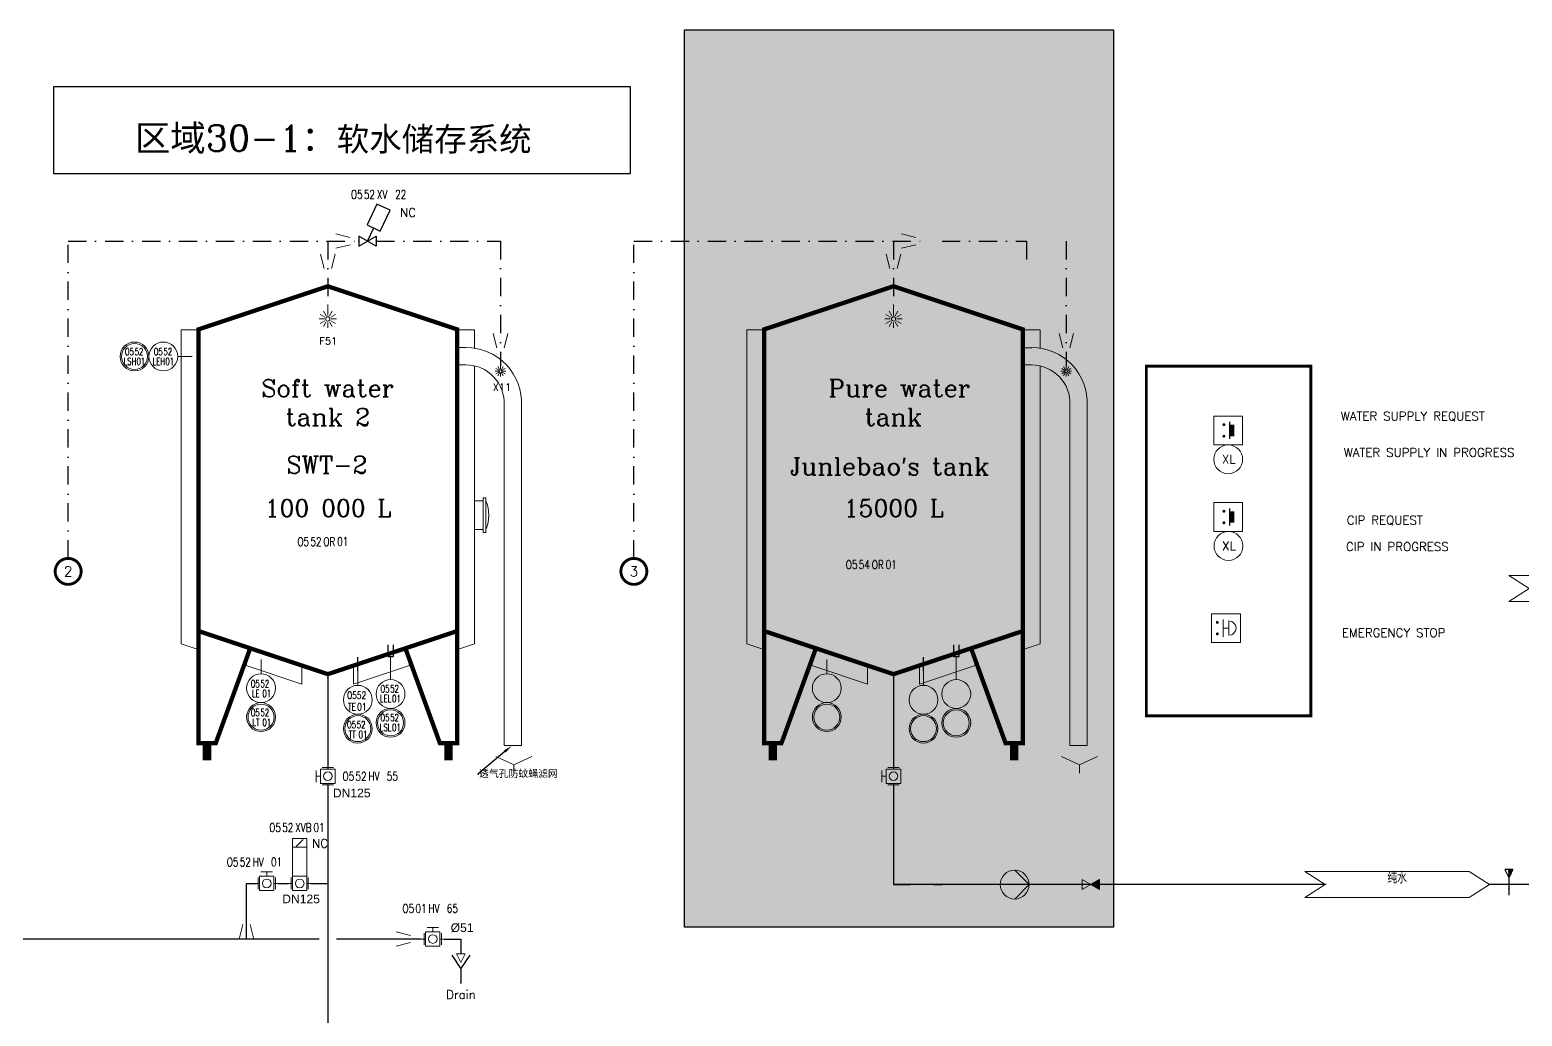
# Model space of a CAD drawing. Header units: inches. Extents: x 11759 to 13120, y 18809 to 19431.
# Drawn here: x 12066 to 12583, y 19089 to 19431 of the extents above; entities that cross this region are included whole.
import ezdxf
from ezdxf import colors
from ezdxf.entities.mleader import LeaderData, LeaderLine
from ezdxf.enums import TextEntityAlignment as Align
from ezdxf.math import Vec2, Vec3

# ---------------------------------------------------------------- set-up
doc = ezdxf.new("R2010")
doc.units = ezdxf.units.IN
doc.header["$MEASUREMENT"] = 0
doc.linetypes.add('ACAD_ISO02W100', pattern=[15, 12, -3])
doc.linetypes.add('DASHDOT2', pattern=[12.7, 6.35, -3.175, 0, -3.175])
for name, color, linetype, lineweight in [('31 Equipment', 7, 'Continuous', 9), ('33 Instruments Labels', 7, 'Continuous', 9), ('43 TXT English', 7, 'Continuous', 9), ('Text', 7, 'Continuous', 9)]:
    doc.layers.add(name, color=color, linetype=linetype, lineweight=lineweight)
for name, color, linetype in [('60 TXT International', 7, 'Continuous'), ('CUVERIE', 7, 'Continuous'), ('DIAMETRE', 7, 'Continuous'), ('MATERIEL-DIVERS', 7, 'Continuous'), ('POMPES', 7, 'Continuous'), ('POMPES-PROCESS', 7, 'Continuous'), ('REPERES', 7, 'Continuous'), ('techn-data', 7, 'Continuous'), ('TEXTES', 7, 'Continuous'), ('TUYAUTERIE-EAU', 5, 'Continuous'), ('TUYAUTERIE-EGOUT', 32, 'Continuous'), ('TUYAUTERIE-NEP', 4, 'DASHDOT2'), ('TXT_FR', 7, 'Continuous'), ('VANNES', 7, 'Continuous'), ('客户提供', 3, 'Continuous')]:
    doc.layers.add(name, color=color, linetype=linetype)
doc.layers.get('33 Instruments Labels').off()
doc.layers.get('REPERES').off()
doc.styles.add('ROMANC', font='romanc')
doc.styles.add('ROMANS', font='ROMANS.SHX')
doc.styles.add('ROMANT', font='romant')
doc.styles.get("Standard").update_dxf_attribs({"font": 'arial.ttf'})
doc.styles.add('USER1', font='TXT.SHX', dxfattribs={"bigfont": 'gbcbig.shx'})

# ---------------------------------------------------------------- blocks, each defined once
blk = doc.blocks.new('REPINS')
at = {"layer": 'TEXTES', "style": 'ROMANS', "width": 0.75}
for tag, p in [('ZONE', (-3.3, 1)), ('SOUSZONE', (0.1, 1)), ('NUM', (0.2, -3))]:
    blk.add_attdef(tag, p, '', height=2.5, dxfattribs=at)
blk.add_attdef('ELEMENT', text='', height=2.5, dxfattribs=at).set_placement((-0.2, -3), align=Align.RIGHT)
blk = doc.blocks.new('REPINS2')
at = {"layer": 'TEXTES', "style": 'ROMANS', "width": 0.7}
for tag, p in [('ZONE', (-3.35, 0.8)), ('SOUSZONE', (0.05, 0.8)), ('NUM', (0.7, -2.6))]:
    blk.add_attdef(tag, p, '', height=2.5, dxfattribs=at)
blk.add_attdef('ELEMENT', text='', height=2.5, dxfattribs=at).set_placement((-1.56, -2.59), align=Align.CENTER)
blk = doc.blocks.new('REPNORM1')
at = {"layer": 'TEXTES', "style": 'ROMANS', "width": 0.75}
for tag, p in [('ZONE', (-9.75, -1.25)), ('SOUSZONE', (-5.25, -1.25)), ('ELEMENT', (-0.75, -1.25)), ('NUM', (5.59, -1.22))]:
    blk.add_attdef(tag, p, '', height=3, dxfattribs=at)
blk = doc.blocks.new('APV-SIGN-ARW-DWG-1')
at = {"layer": '31 Equipment'}
for p, q in [((-32, 4.49), (25, 4.49)), ((-32, 4.49), (-25, 0)), ((-25, 0), (-32, -4.49)), ((25, 4.49), (32, 0)), ((32, 0), (25, -4.49)), ((-32, -4.49), (25, -4.49))]:
    blk.add_line(p, q, dxfattribs=at)
at = {"layer": '31 Equipment', "style": 'ROMANS', "width": 0.8}
for tag, p in [('TEXT1', (0, 0.37)), ('TEXT2', (0, -3.63))]:
    blk.add_attdef(tag, text='', height=3, dxfattribs=at).set_placement(p, align=Align.CENTER)
blk = doc.blocks.new('APV-TNK-GEN-11')
at = {"layer": '31 Equipment', "color": 7}
for points, const_width in [([(-14.94, 21.58), (-21.58, 3.32), (-24.9, 3.32), (-24.9, 83), (0, 91.3), (24.9, 83), (24.9, 3.32), (21.58, 3.32), (14.94, 21.58)], 0.83), ([(-24.9, 24.9), (0, 16.6)], 0.83), ([(24.9, 24.9), (0, 16.6)], 0.83), ([(-23.24, 3.32), (-23.24, 0)], 1.66), ([(23.24, 3.32), (23.24, 0)], 1.66)]:
    blk.add_lwpolyline(points, dxfattribs=dict(at, const_width=const_width))
at = {"layer": '31 Equipment', "ltscale": 38}
blk.add_point((0, 16), dxfattribs=at)
blk = doc.blocks.new('APV-TNK-ACC-MANHOLE-1')
at = {"layer": '31 Equipment'}
for p, q in [((-6, 3), (-6, 4)), ((-6, 4), (6, 4)), ((-6, 3), (6, 3)), ((-5, 0), (-5, 3)), ((5, 3), (5, 0)), ((6, 3), (6, 4))]:
    blk.add_line(p, q, dxfattribs=at)
blk.add_arc((0, -8), 13, 67.3801, 112.6199, dxfattribs=at)
blk = doc.blocks.new('APV-TNK-ACC-SPRAYBALL-1')
at = {"layer": '31 Equipment'}
for p, q in [((0, -3.81), (0, 0)), ((-1.19, -5), (-3.05, -5)), ((-1.03, -4.4), (-2.65, -3.47)), ((-0.6, -3.97), (-1.53, -2.35)), ((0.6, -3.97), (1.53, -2.35)), ((1.03, -4.4), (2.65, -3.47)), ((1.19, -5), (3.05, -5)), ((-1.03, -5.6), (-2.65, -6.53)), ((-0.6, -6.03), (-1.53, -7.65)), ((0, -6.19), (0, -8.05)), ((0.6, -6.03), (1.53, -7.65)), ((1.03, -5.6), (2.65, -6.53))]:
    blk.add_line(p, q, dxfattribs=at)
blk.add_circle((0, -5), 0.738, dxfattribs=at)
blk = doc.blocks.new('APV-FCE-GEN-REDCON-1')
at = {"layer": '31 Equipment', "color": 7}
for p, q in [((-2.5, 2.5), (2.5, 1.25)), ((2.5, 1.25), (2.5, 1.25)), ((2.5, -1.25), (-2.5, -2.5))]:
    blk.add_line(p, q, dxfattribs=at)
blk = doc.blocks.new('APV-SIGN-DWG-REP-1')
at = {"layer": '31 Equipment', "const_width": 1}
blk.add_lwpolyline([(-4.5, 0, 1), (4.5, 0, 1)], format="xyb", close=True, dxfattribs=at)
at = {"layer": '31 Equipment', "style": 'ROMANT'}
blk.add_attdef('?', text='', height=3.5, dxfattribs=at).set_placement((0, 0), align=Align.MIDDLE)
blk = doc.blocks.new('APV-INS-M-L-LE1')
at = {"layer": '31 Equipment', "color": 7}
blk.add_line((0, -5), (0, -10), dxfattribs=at)
blk.add_circle((0, 0), 5, dxfattribs=at)
blk = doc.blocks.new('APV-INS-F-L-LT')
at = {"layer": '31 Equipment'}
for radius in [5, 4.5]:
    blk.add_circle((0, 0), radius, dxfattribs=at)
blk = doc.blocks.new('APV-VLVM-BFLY-SVS-1')
at = {"layer": '31 Equipment', "ltscale": 38}
for p, q in [((-2.5, 0), (-4, 0)), ((2.5, 2.5), (-2.5, 2.5)), ((-2.5, 2.5), (-2.5, -2.5)), ((-2, 4), (2, 4)), ((0, 2.5), (0, 4)), ((2.5, -2.5), (2.5, 2.5)), ((2.5, 0), (4, 0)), ((-2.5, -2.5), (2.5, -2.5))]:
    blk.add_line(p, q, dxfattribs=at)
at = {"layer": '31 Equipment'}
for p, q in [((-3, 2), (-3, -2)), ((3, -2), (3, 2))]:
    blk.add_line(p, q, dxfattribs=at)
at = {"layer": '31 Equipment', "ltscale": 38}
blk.add_circle((0, 0), 1.5, dxfattribs=at)
blk = doc.blocks.new('EGOUT')
at = {"color": 7}
for p, q in [((-3.2, 9.61), (0, 4.81)), ((0, 4.81), (3.2, 9.61)), ((0, 4.81), (0, 0))]:
    blk.add_line(p, q, dxfattribs=at)
at = {"color": 7, "extrusion": (0, -1, 0)}
blk.add_point((0, 0), dxfattribs=at)
at = {"layer": 'POMPES-PROCESS', "style": 'ROMANS'}
blk.add_attdef('EGOUT', text='', height=3, dxfattribs=at).set_placement((0, -4), align=Align.MIDDLE)
blk = doc.blocks.new('APV-SIGN-ARW-FLOW-1')
at = {"layer": '31 Equipment'}
for p, q in [((-1.5, -1.5), (-1.5, 1.5)), ((-1.5, 1.5), (1.5, 0)), ((1.5, 0), (-1.5, -1.5))]:
    blk.add_line(p, q, dxfattribs=at)
blk = doc.blocks.new('APV-VLV-BFLY-SVS-3')
at = {"layer": '31 Equipment', "ltscale": 38}
for p, q in [((1.25, 15.25), (-1.25, 12.75)), ((-2.5, 0), (-4, 0)), ((2.5, 2.5), (-2.5, 2.5)), ((-2.5, 2.5), (-2.5, -2.5)), ((2.5, -2.5), (2.5, 2.5)), ((2.5, 0), (4, 0)), ((-2.5, -2.5), (2.5, -2.5))]:
    blk.add_line(p, q, dxfattribs=at)
at = {"layer": '31 Equipment'}
for p, q in [((-3, 2), (-3, -2)), ((3, -2), (3, 2))]:
    blk.add_line(p, q, dxfattribs=at)
at = {"layer": '31 Equipment', "ltscale": 38}
for points in [[(-2.5, 12.5), (2.5, 12.5), (2.5, 15.5), (-2.5, 15.5)], [(-2.5, 2.5), (2.5, 2.5), (2.5, 12.5), (-2.5, 12.5)]]:
    blk.add_lwpolyline(points, close=True, dxfattribs=at)
blk.add_circle((0, 0), 1.5, dxfattribs=at)
blk = doc.blocks.new('APV-INS-F-L-LS')
at = {"layer": '31 Equipment'}
for radius in [5, 4.5]:
    blk.add_circle((0, 0), radius, dxfattribs=at)
blk = doc.blocks.new('APV-INS-M-L-LE2')
at = {"layer": '31 Equipment', "color": 7}
blk.add_line((5, 0), (13, 0), dxfattribs=at)
at = {"layer": '31 Equipment', "lineweight": 25}
blk.add_lwpolyline([(17, 1), (13, 1), (13, 0), (13, -1), (17, -1)], dxfattribs=at)
at = {"layer": '31 Equipment', "color": 7}
blk.add_circle((0, 0), 5, dxfattribs=at)
blk = doc.blocks.new('APV-INS-M-L-TE')
at = {"layer": '31 Equipment', "color": 7}
blk.add_line((0, -5), (0, -10), dxfattribs=at)
blk.add_circle((0, 0), 5, dxfattribs=at)
blk = doc.blocks.new('APV-INS-F-L-TT')
at = {"layer": '31 Equipment'}
for radius in [5, 4.5]:
    blk.add_circle((0, 0), radius, dxfattribs=at)
blk = doc.blocks.new('*X45')
at = {"color": 0}
for p, q in [((-106.9, 13.3), (-106.7, 13.5)), ((-106.9, 13.4), (-106.8, 13.5)), ((-106.9, 13.4), (-106.9, 13.5)), ((-102, 8.5), (-106.9, 13.5)), ((-102, 8.4), (-106.9, 13.4)), ((-106.8, 13.1), (-106.4, 13.5)), ((-106.8, 13.2), (-106.5, 13.5)), ((-106.8, 13.2), (-106.5, 13.5)), ((-106.8, 13.3), (-106.6, 13.5)), ((-102, 8.6), (-106.8, 13.5)), ((-102, 8.4), (-106.8, 13.2)), ((-106.7, 12.9), (-106.1, 13.5)), ((-106.7, 13), (-106.2, 13.5)), ((-106.7, 13), (-106.3, 13.5)), ((-102, 8.7), (-106.7, 13.5)), ((-102, 8.8), (-106.7, 13.5)), ((-102, 8.3), (-106.7, 13)), ((-106.6, 12.7), (-105.7, 13.5)), ((-106.6, 12.7), (-105.8, 13.5)), ((-106.6, 12.8), (-105.9, 13.5)), ((-106.6, 12.9), (-106, 13.5)), ((-102, 8.9), (-106.6, 13.5)), ((-102, 8.2), (-106.6, 12.9)), ((-102, 8.1), (-106.6, 12.7)), ((-106.5, 12.5), (-105.5, 13.5)), ((-106.5, 12.6), (-105.6, 13.5)), ((-106.5, 12.6), (-105.7, 13.5)), ((-102, 9), (-106.5, 13.5)), ((-102, 8), (-106.5, 12.5)), ((-106.4, 12.3), (-105.2, 13.5)), ((-106.4, 12.4), (-105.3, 13.5)), ((-106.4, 12.4), (-105.4, 13.5)), ((-102, 9.1), (-106.4, 13.5)), ((-102, 7.9), (-106.4, 12.3)), ((-106.3, 12.1), (-104.9, 13.5)), ((-106.3, 12.2), (-104.9, 13.5)), ((-106.3, 12.2), (-105, 13.5)), ((-106.3, 12.3), (-105.1, 13.5)), ((-102, 9.2), (-106.3, 13.5)), ((-102, 7.8), (-106.3, 12.2)), ((-106.2, 11.9), (-104.6, 13.5)), ((-106.2, 12), (-104.7, 13.5)), ((-106.2, 12), (-104.8, 13.5)), ((-102, 9.2), (-106.2, 13.5)), ((-102, 7.7), (-106.2, 12)), ((-106.1, 11.7), (-104.2, 13.5)), ((-106.1, 11.7), (-104.3, 13.5)), ((-106.1, 11.8), (-104.4, 13.5)), ((-106.1, 11.9), (-104.5, 13.5)), ((-102, 9.3), (-106.1, 13.5)), ((-102, 7.6), (-106.1, 11.8)), ((-106, 11.5), (-104, 13.5)), ((-106, 11.6), (-104.1, 13.5)), ((-106, 11.6), (-104.2, 13.5)), ((-102, 9.4), (-106, 13.5)), ((-102, 7.6), (-106, 11.6)), ((-105.9, 11.3), (-103.7, 13.5)), ((-105.9, 11.4), (-103.8, 13.5)), ((-105.9, 11.4), (-103.9, 13.5)), ((-102, 9.5), (-105.9, 13.5)), ((-102, 9.6), (-105.9, 13.5)), ((-102, 7.5), (-105.9, 11.5)), ((-102, 7.4), (-105.9, 11.3)), ((-105.8, 11.1), (-103.4, 13.5)), ((-105.8, 11.1), (-103.4, 13.5)), ((-105.8, 11.2), (-103.5, 13.5)), ((-105.8, 11.3), (-103.6, 13.5)), ((-102, 9.7), (-105.8, 13.5)), ((-102, 7.3), (-105.8, 11.1)), ((-105.7, 10.9), (-103.1, 13.5)), ((-105.7, 11), (-103.2, 13.5)), ((-105.7, 11), (-103.3, 13.5)), ((-102, 9.8), (-105.7, 13.5)), ((-102, 7.2), (-105.7, 10.9)), ((-105.6, 10.7), (-102.7, 13.5)), ((-105.6, 10.7), (-102.8, 13.5)), ((-105.6, 10.8), (-102.9, 13.5)), ((-105.6, 10.9), (-103, 13.5)), ((-102, 9.9), (-105.6, 13.5)), ((-102, 7.1), (-105.6, 10.7)), ((-105.5, 10.5), (-102.5, 13.5)), ((-105.5, 10.6), (-102.6, 13.5)), ((-105.5, 10.6), (-102.7, 13.5)), ((-102, 9.9), (-105.5, 13.5)), ((-102, 7), (-105.5, 10.6)), ((-105.4, 10.3), (-102.2, 13.5)), ((-105.4, 10.4), (-102.3, 13.5)), ((-105.4, 10.4), (-102.4, 13.5)), ((-102, 10), (-105.4, 13.5)), ((-102, 6.9), (-105.4, 10.4)), ((-105.3, 10.1), (-102, 13.5)), ((-105.3, 10.2), (-102, 13.5)), ((-105.3, 10.3), (-102.1, 13.5)), ((-102, 10.1), (-105.3, 13.5)), ((-105.3, 10.1), (-102, 13.4)), ((-102, 6.9), (-105.3, 10.2)), ((-102, 10.2), (-105.2, 13.5)), ((-102, 10.3), (-105.2, 13.5)), ((-105.2, 10), (-102, 13.3)), ((-105.2, 10), (-102, 13.2)), ((-105.2, 9.9), (-102, 13.1)), ((-102, 6.8), (-105.2, 10)), ((-102, 10.4), (-105.1, 13.5)), ((-105.1, 9.9), (-102, 13)), ((-105.1, 9.7), (-102, 12.9)), ((-105.1, 9.8), (-102, 12.9)), ((-105.1, 9.7), (-102, 12.8)), ((-102, 6.7), (-105.1, 9.9)), ((-102, 6.6), (-105.1, 9.7)), ((-102, 10.5), (-105, 13.5)), ((-105, 9.6), (-102, 12.7)), ((-105, 9.6), (-102, 12.6)), ((-105, 9.5), (-102, 12.5)), ((-102, 6.5), (-105, 9.5)), ((-102, 10.6), (-104.9, 13.5)), ((-104.9, 9.4), (-102, 12.4)), ((-104.9, 9.4), (-102, 12.3)), ((-104.9, 9.3), (-102, 12.2)), ((-102, 6.4), (-104.9, 9.3)), ((-102, 10.7), (-104.8, 13.5)), ((-104.8, 9.2), (-102, 12.1)), ((-104.8, 9.3), (-102, 12.1)), ((-104.8, 9.1), (-102, 12)), ((-104.8, 9.1), (-102, 11.9)), ((-102, 6.3), (-104.8, 9.2)), ((-102, 10.7), (-104.7, 13.5)), ((-104.7, 9), (-102, 11.8)), ((-104.7, 9), (-102, 11.7)), ((-104.7, 8.9), (-102, 11.6)), ((-102, 6.2), (-104.7, 9)), ((-102, 10.8), (-104.6, 13.5)), ((-104.6, 8.9), (-102, 11.5)), ((-104.6, 8.7), (-102, 11.4)), ((-104.6, 8.8), (-102, 11.4)), ((-104.6, 8.7), (-102, 11.3)), ((-102, 6.1), (-104.6, 8.8)), ((-102, 10.9), (-104.5, 13.5)), ((-104.5, 8.6), (-102, 11.2)), ((-104.5, 8.6), (-102, 11.1)), ((-104.5, 8.5), (-102, 11)), ((-102, 6.1), (-104.5, 8.6)), ((-102, 11), (-104.4, 13.5)), ((-102, 11.1), (-104.4, 13.5)), ((-104.4, 8.4), (-102, 10.9)), ((-104.4, 8.4), (-102, 10.8)), ((-104.4, 8.3), (-102, 10.7)), ((-102, 6), (-104.4, 8.4)), ((-102, 11.2), (-104.3, 13.5)), ((-104.3, 8.3), (-102, 10.6)), ((-104.3, 8.2), (-102, 10.6)), ((-104.3, 8.1), (-102, 10.5)), ((-104.3, 8.1), (-102, 10.4)), ((-102, 5.9), (-104.3, 8.3)), ((-102, 5.8), (-104.3, 8.1)), ((-102, 11.3), (-104.2, 13.5)), ((-104.2, 8), (-102, 10.3)), ((-104.2, 8), (-102, 10.2)), ((-104.2, 7.9), (-102, 10.1)), ((-102, 5.7), (-104.2, 7.9)), ((-102, 11.4), (-104.1, 13.5)), ((-104.1, 7.8), (-102, 10)), ((-104.1, 7.8), (-102, 9.9)), ((-104.1, 7.7), (-102, 9.9)), ((-104.1, 7.7), (-102, 9.8)), ((-102, 5.6), (-104.1, 7.7)), ((-102, 11.5), (-104, 13.5)), ((-104, 7.6), (-102, 9.7)), ((-104, 7.6), (-102, 9.6)), ((-104, 7.5), (-102, 9.5)), ((-102, 5.5), (-104, 7.6)), ((-102, 11.5), (-103.9, 13.5)), ((-103.9, 7.4), (-102, 9.4)), ((-103.9, 7.4), (-102, 9.3)), ((-103.9, 7.3), (-102, 9.2)), ((-102, 5.4), (-103.9, 7.4)), ((-102, 11.6), (-103.8, 13.5)), ((-103.8, 7.3), (-102, 9.1)), ((-103.8, 7.2), (-102, 9.1)), ((-103.8, 7.1), (-102, 9)), ((-103.8, 7.1), (-102, 8.9)), ((-102, 5.4), (-103.8, 7.2)), ((-102, 11.7), (-103.7, 13.5)), ((-103.7, 7), (-102, 8.8)), ((-103.7, 7), (-102, 8.7)), ((-103.7, 6.9), (-102, 8.6)), ((-102, 5.3), (-103.7, 7)), ((-102, 11.8), (-103.6, 13.5)), ((-102, 11.9), (-103.6, 13.5)), ((-103.6, 6.8), (-102, 8.5)), ((-103.6, 6.8), (-102, 8.4)), ((-103.6, 6.7), (-102, 8.3)), ((-102, 5.2), (-103.6, 6.9)), ((-102, 5.1), (-103.6, 6.7)), ((-102, 12), (-103.5, 13.5)), ((-103.5, 6.7), (-102, 8.3)), ((-103.5, 6.6), (-102, 8.2)), ((-103.5, 6.6), (-102, 8.1)), ((-103.5, 6.5), (-102, 8)), ((-102, 5), (-103.5, 6.5)), ((-102, 12.1), (-103.4, 13.5)), ((-103.4, 6.4), (-102, 7.9)), ((-103.4, 6.4), (-102, 7.8)), ((-103.4, 6.3), (-102, 7.7)), ((-102, 4.9), (-103.4, 6.3)), ((-102, 12.2), (-103.3, 13.5)), ((-103.3, 6.3), (-102, 7.6)), ((-103.3, 6.2), (-102, 7.6)), ((-103.3, 6.1), (-102, 7.5)), ((-103.3, 6.1), (-102, 7.4)), ((-102, 4.8), (-103.3, 6.1)), ((-102, 12.2), (-103.2, 13.5)), ((-103.2, 6), (-102, 7.3)), ((-103.2, 6), (-102, 7.2)), ((-103.2, 5.9), (-102, 7.1)), ((-102, 4.7), (-103.2, 6)), ((-102, 12.3), (-103.1, 13.5)), ((-103.1, 5.8), (-102, 7)), ((-103.1, 5.8), (-102, 6.9)), ((-103.1, 5.7), (-102, 6.8)), ((-102, 4.6), (-103.1, 5.8)), ((-102, 12.4), (-103, 13.5)), ((-103, 5.7), (-102, 6.8)), ((-103, 5.6), (-102, 6.7)), ((-103, 5.6), (-102, 6.6)), ((-103, 5.5), (-102, 6.5)), ((-102, 4.6), (-103, 5.6)), ((-102, 12.5), (-102.9, 13.5)), ((-102, 12.6), (-102.9, 13.5)), ((-102.9, 5.4), (-102, 6.4)), ((-102.9, 5.4), (-102, 6.3)), ((-102.9, 5.3), (-102, 6.2)), ((-102, 4.5), (-102.9, 5.4)), ((-102, 12.7), (-102.8, 13.5)), ((-102.8, 5.3), (-102, 6.1)), ((-102.8, 5.2), (-102, 6.1)), ((-102.8, 5.1), (-102, 6)), ((-102.8, 5.1), (-102, 5.9)), ((-102, 4.4), (-102.8, 5.3)), ((-102, 4.3), (-102.8, 5.1)), ((-102, 12.8), (-102.7, 13.5)), ((-102.7, 5), (-102, 5.8)), ((-102.7, 5), (-102, 5.7)), ((-102.7, 4.9), (-102, 5.6)), ((-102, 4.2), (-102.7, 4.9)), ((-102, 12.9), (-102.6, 13.5)), ((-102.6, 4.8), (-102, 5.5)), ((-102.6, 4.8), (-102, 5.4)), ((-102.6, 4.7), (-102, 5.3)), ((-102, 4.1), (-102.6, 4.7)), ((-102, 13), (-102.5, 13.5)), ((-102.5, 4.7), (-102, 5.3)), ((-102.5, 4.6), (-102, 5.2)), ((-102.5, 4.5), (-102, 5.1)), ((-102.5, 4.5), (-102, 5)), ((-102, 4), (-102.5, 4.6)), ((-102, 13), (-102.4, 13.5)), ((-102.4, 4.4), (-102, 4.9)), ((-102.4, 4.4), (-102, 4.8)), ((-102.4, 4.3), (-102, 4.7)), ((-102, 3.9), (-102.4, 4.4)), ((-102, 13.1), (-102.3, 13.5)), ((-102.3, 4.3), (-102, 4.6)), ((-102.3, 4.2), (-102, 4.5)), ((-102.3, 4.1), (-102, 4.5)), ((-102.3, 4.1), (-102, 4.4)), ((-102, 3.8), (-102.3, 4.2)), ((-102, 13.2), (-102.2, 13.5)), ((-102.2, 4), (-102, 4.3)), ((-102.2, 4), (-102, 4.2)), ((-102.2, 3.9), (-102, 4.1)), ((-102, 3.8), (-102.2, 4)), ((-102, 13.3), (-102.1, 13.5)), ((-102, 13.4), (-102.1, 13.5)), ((-102.1, 3.8), (-102, 4)), ((-102.1, 3.8), (-102, 3.9)), ((-102, 3.7), (-102.1, 3.9)), ((-102.1, 3.7), (-102, 3.8)), ((-102, 3.6), (-102.1, 3.7)), ((-102, 13.5), (-102, 13.5)), ((-102, 3.7), (-102, 3.8)), ((-102, 3.6), (-102, 3.7)), ((-102, 3.5), (-102, 3.6)), ((-102, 3.5), (-102, 3.5))]:
    blk.add_line(p, q, dxfattribs=at)
blk = doc.blocks.new('LIMFOUR')
at = {"color": 7}
for p, q in [((-1.41, 6.67), (1.41, 6.67)), ((-1.41, 6.67), (0, 3.86)), ((1.41, 6.67), (0, 3.86)), ((0, 6.67), (0, -2.32))]:
    blk.add_line(p, q, dxfattribs=at)
blk.add_point((0, 0), dxfattribs=at)
at = {"color": 7, "xscale": 0.28125, "yscale": 0.28125, "zscale": 0.28125}
blk.add_blockref('*X45', (28.68, 2.88), dxfattribs=at)
blk = doc.blocks.new('VANNE SIEGE INCLINE')
at = {"color": 7}
for p, q in [((-3, 1.73), (-3, -1.73)), ((-3, -1.73), (3, 1.73)), ((3, -1.73), (-3, 1.73)), ((3, 1.73), (3, -1.73))]:
    blk.add_line(p, q, dxfattribs=at)
at = {"color": 7, "extrusion": (-1, 0, 0)}
blk.add_point((-3, 0), dxfattribs=at)
at = {"color": 7, "extrusion": (1, 0, 0)}
blk.add_point((3, 0), dxfattribs=at)
at = {"layer": 'VANNES'}
for p, q in [((3.23, 12.84), (-0.15, 5.59)), ((7.76, 10.73), (3.23, 12.84)), ((4.38, 3.47), (7.76, 10.73)), ((-0.15, 5.59), (4.38, 3.47)), ((0, 0), (2.11, 4.53))]:
    blk.add_line(p, q, dxfattribs=at)
blk = doc.blocks.new('APV-PMP-GEN-CENTR-1')
at = {"layer": '31 Equipment', "ltscale": 38}
for p, q in [((-5, 0), (-7, 0)), ((5, 0), (0, 5)), ((5, 0), (0, -5)), ((5, 0), (7, 0))]:
    blk.add_line(p, q, dxfattribs=at)
blk.add_circle((0, 0), 5, dxfattribs=at)
blk = doc.blocks.new('APV-FCE-NRV-GEN-1')
at = {"layer": '31 Equipment'}
h = blk.add_hatch(dxfattribs=at)
h.set_pattern_fill('ANSI31', color=256, scale=0.01, style=0)
h.set_pattern_definition([(45, (0, 0), (-0.02245064, 0.02245064), [])])
h.paths.add_polyline_path([(3, 1.75), (3, -1.75), (0, 0)])
at = {"layer": '31 Equipment', "linetype": 'ACAD_ISO02W100', "ltscale": 38}
for p, q in [((-3, 0), (-5, 0)), ((0, 0), (-3, 1.75)), ((-3, 1.75), (-3, -1.75)), ((0, 0), (-3, -1.75)), ((0, 0), (3, 1.75)), ((0, 0), (3, -1.75)), ((3, 1.75), (3, -1.75)), ((3, 0), (5, 0))]:
    blk.add_line(p, q, dxfattribs=at)
blk = doc.blocks.new('APV-ELEC-MISC-LAMP-1')
at = {"layer": '31 Equipment', "color": 7}
blk.add_circle((0, 0), 5, dxfattribs=at)
at = {"layer": '31 Equipment', "style": 'ROMANS', "flags": 8}
blk.add_attdef('XL', text='', height=3, dxfattribs=at).set_placement((0.19, 0), align=Align.MIDDLE)
blk = doc.blocks.new('APV-ELEC-BUTN-PUSHB-1')
at = {"layer": '31 Equipment'}
for p, q in [((-5, 5), (5, 5)), ((-5, -5), (-5, 5)), ((5, -5), (5, 5)), ((-5, -5), (5, -5))]:
    blk.add_line(p, q, dxfattribs=at)
at = {"layer": '31 Equipment', "const_width": 0.5}
for points in [[(-1.75, 2, 1), (-1.25, 2, 1)], [(-1.75, -2, 1), (-1.25, -2, 1)]]:
    blk.add_lwpolyline(points, format="xyb", close=True, dxfattribs=at)
at = {"layer": '31 Equipment'}
for points, const_width in [([(0.5, 3), (0.5, -3)], 0.5), ([(1.32, 2), (1.32, -2)], 1.5)]:
    blk.add_lwpolyline(points, dxfattribs=dict(at, const_width=const_width))
blk = doc.blocks.new('NBF-NOTE-2TEXT')
at = {"layer": '43 TXT English', "style": 'ROMANS'}
blk.add_attdef('NOTE-ENG', text='', height=3, dxfattribs=at).set_placement((5, -1), align=Align.BOTTOM_LEFT)
at = {"layer": '60 TXT International', "style": 'ROMANS'}
blk.add_attdef('NOTE-RUS', text='', height=3, dxfattribs=at).set_placement((5, -5), align=Align.BOTTOM_LEFT)
blk = doc.blocks.new('APV-ELEC-BUTN-EMGCYSTOP-1')
at = {"layer": '31 Equipment'}
for p, q in [((-5, 5), (5, 5)), ((-5, -5), (-5, 5)), ((-1, 3), (-1, -3)), ((-1, 0), (1, 0)), ((5, 5), (5, -5)), ((5, -5), (-5, -5))]:
    blk.add_line(p, q, dxfattribs=at)
at = {"layer": '31 Equipment', "color": 1}
blk.add_line((1, 2.5), (1, -2.5), dxfattribs=at)
at = {"layer": '31 Equipment', "const_width": 0.5}
for points in [[(-3.25, 2, 1), (-2.75, 2, 1)], [(-3.25, -2, 1), (-2.75, -2, 1)]]:
    blk.add_lwpolyline(points, format="xyb", close=True, dxfattribs=at)
at = {"layer": '31 Equipment', "color": 1}
blk.add_arc((1, 0), 2.5, 270, 90, dxfattribs=at)

msp = doc.modelspace()

# ---------------------------------------------------------------- hatches: boundary and pattern name
at = {"layer": '客户提供'}
h = msp.add_hatch(color=256, dxfattribs=at)
h.dxf.hatch_style = 1
h.paths.add_polyline_path([(12292.89, 19430.66), (12441.51, 19430.66), (12441.51, 19119.69), (12292.89, 19119.69)])

# ---------------------------------------------------------------- linework, layer by layer
at = {"layer": '31 Equipment', "color": 7}
for p, q in [((12124.28, 19326.69), (12118.4, 19326.69)), ((12118.4, 19326.69), (12118.4, 19217.8)), ((12214.12, 19326.69), (12220, 19326.69)), ((12220, 19326.69), (12220, 19320.29)), ((12320.39, 19326.69), (12314.51, 19326.69)), ((12314.51, 19326.69), (12314.51, 19217.8)), ((12410.22, 19326.69), (12416.1, 19326.69)), ((12416.1, 19326.69), (12416.1, 19320.29)), ((12220, 19314.2), (12220, 19217.8)), ((12416.1, 19314.2), (12416.1, 19217.8)), ((12118.4, 19217.8), (12124.28, 19215.84)), ((12220, 19217.8), (12214.12, 19215.84)), ((12314.51, 19217.8), (12320.39, 19215.84)), ((12416.1, 19217.8), (12410.22, 19215.84)), ((12140.87, 19210.32), (12160.24, 19203.86)), ((12160.24, 19203.86), (12160.24, 19210.16)), ((12197.53, 19210.32), (12178.16, 19203.86)), ((12178.16, 19203.86), (12178.16, 19210.16)), ((12336.97, 19210.32), (12356.34, 19203.86)), ((12356.34, 19203.86), (12356.34, 19210.16)), ((12393.64, 19210.32), (12374.27, 19203.86)), ((12374.27, 19203.86), (12374.27, 19210.16))]:
    msp.add_line(p, q, dxfattribs=at)
at = {"layer": '31 Equipment'}
for p, q in [((12124.28, 19215.84), (12124.28, 19326.69)), ((12214.12, 19215.84), (12214.12, 19326.69)), ((12320.39, 19215.84), (12320.39, 19326.69)), ((12410.22, 19215.84), (12410.22, 19326.69)), ((12217.2, 19320.5), (12214.02, 19320.5)), ((12413.3, 19320.49), (12410.12, 19320.49)), ((12217.07, 19314.52), (12214.12, 19314.52)), ((12413.18, 19314.52), (12410.22, 19314.52)), ((12230.36, 19300.63), (12230.36, 19182.58)), ((12426.46, 19300.63), (12426.46, 19182.58)), ((12432.48, 19301.31), (12432.46, 19182.58)), ((12236.35, 19300.37), (12236.36, 19182.58)), ((12140.87, 19210.32), (12142.31, 19216.13)), ((12142.31, 19216.13), (12160.24, 19210.16)), ((12196.09, 19216.13), (12178.16, 19210.16)), ((12197.53, 19210.32), (12196.09, 19216.13)), ((12336.97, 19210.32), (12338.41, 19216.13)), ((12338.41, 19216.13), (12356.34, 19210.16)), ((12392.2, 19216.13), (12374.27, 19210.16)), ((12393.64, 19210.32), (12392.2, 19216.13)), ((12227.39, 19178.76), (12233.64, 19175.88)), ((12239.89, 19178.76), (12233.64, 19175.88)), ((12423.49, 19178.76), (12429.74, 19175.88)), ((12435.99, 19178.76), (12429.74, 19175.88)), ((12233.64, 19173), (12233.64, 19175.88)), ((12429.74, 19173), (12429.74, 19175.88))]:
    msp.add_line(p, q, dxfattribs=at)
at = {"layer": '31 Equipment', "const_width": 1}
msp.add_lwpolyline([(12452.94, 19314.07), (12509.95, 19314.07), (12509.95, 19192.91), (12452.94, 19192.91)], close=True, dxfattribs=at)
at = {"layer": '31 Equipment'}
for centre, radius, start in [((12217.2, 19301.32), 19.18, 357.1497), ((12413.3, 19301.32), 19.18, 357.1497), ((12217.07, 19301.23), 13.3, 357.4458), ((12413.18, 19301.22), 13.3, 357.4458)]:
    msp.add_arc(centre, radius, start, 90, dxfattribs=at)
at = {"layer": '31 Equipment', "ltscale": 38}
for p in [(12169.2, 19206.09), (12365.3, 19206.09)]:
    msp.add_point(p, dxfattribs=at)
at = {"layer": 'CUVERIE'}
for p, q in [((12179.6, 19208.45), (12179.6, 19213.23)), ((12375.7, 19208.45), (12375.7, 19213.23))]:
    msp.add_line(p, q, dxfattribs=at)
at = {"layer": 'MATERIEL-DIVERS'}
msp.add_lwpolyline([(12074.16, 19410.91), (12074.16, 19380.91), (12274.16, 19380.91), (12274.16, 19410.91)], close=True, dxfattribs=at)
at = {"layer": 'Text', "color": 1}
for p, q in [((12230.36, 19182.58), (12236.36, 19182.58)), ((12426.46, 19182.58), (12432.46, 19182.58))]:
    msp.add_line(p, q, dxfattribs=at)
at = {"layer": 'TUYAUTERIE-EAU'}
for p, q in [((12169.2, 19207.33), (12169.2, 19174.45)), ((12169.2, 19205.43), (12169.2, 19175.95)), ((12365.3, 19207.33), (12365.3, 19174.45)), ((12365.3, 19205.43), (12365.3, 19175.95)), ((12169.2, 19168.7), (12169.2, 18990.15)), ((12365.3, 19168.7), (12365.3, 19134.39)), ((12169.2, 19140.87), (12169.2, 18890.97)), ((12141.02, 19134.82), (12144.52, 19134.82)), ((12141.02, 19115.53), (12141.02, 19134.82)), ((12152.02, 19134.82), (12155.52, 19134.82)), ((12163.45, 19134.82), (12169.2, 19134.82)), ((12427.37, 19134.39), (12365.3, 19134.39)), ((12365.3, 19134.39), (12371.17, 19134.39)), ((12379.17, 19134.39), (12382.26, 19134.39)), ((12515.24, 19134.39), (12427.37, 19134.39)), ((12635.3, 19134.39), (12571.88, 19134.39)), ((12166.2, 19115.53), (11962.2, 19115.53)), ((12201.59, 19115.53), (12172.2, 19115.53))]:
    msp.add_line(p, q, dxfattribs=at)
at = {"layer": 'TUYAUTERIE-EGOUT'}
for p, q in [((12209.59, 19115.53), (12215.35, 19115.53)), ((12215.35, 19115.53), (12215.35, 19110.34))]:
    msp.add_line(p, q, dxfattribs=at)
at = {"layer": 'TUYAUTERIE-NEP'}
for p, q in [((12079.2, 19357.45), (12180.01, 19357.45)), ((12079.2, 19247.45), (12079.2, 19357.45)), ((12169.2, 19357.45), (12169.2, 19335.45)), ((12186.01, 19357.45), (12229.08, 19357.45)), ((12229.08, 19357.45), (12229.08, 19314.18)), ((12275.3, 19357.45), (12376.11, 19357.45)), ((12275.3, 19247.45), (12275.3, 19357.45)), ((12365.3, 19357.45), (12365.3, 19335.45)), ((12382.11, 19357.45), (12411.4, 19357.45)), ((12411.4, 19357.45), (12411.4, 19349.03)), ((12425.19, 19357.45), (12425.19, 19314.18))]:
    msp.add_line(p, q, dxfattribs=at)
at = {"layer": '客户提供'}
msp.add_lwpolyline([(12292.89, 19430.66), (12441.51, 19430.66), (12441.51, 19119.69), (12292.89, 19119.69)], close=True, dxfattribs=at)

# ---------------------------------------------------------------- block references
at = {"layer": '31 Equipment'}
for name, p in [('APV-ELEC-BUTN-PUSHB-1', (12481.33, 19291.8)), ('APV-ELEC-BUTN-PUSHB-1', (12481.33, 19261.8)), ('APV-ELEC-BUTN-EMGCYSTOP-1', (12480.55, 19223.29))]:
    msp.add_blockref(name, p, dxfattribs=at)
for p, values in [((12513.32, 19299.36), {'NOTE-RUS': ' WATER SUPPLY REQUEST'}), ((12516.41, 19286.76), {'NOTE-RUS': 'WATER SUPPLY IN PROGRESS'}), ((12517.43, 19263.31), {'NOTE-RUS': 'CIP REQUEST'}), ((12517.14, 19254.14), {'NOTE-RUS': 'CIP IN PROGRESS'}), ((12515.72, 19224.29), {'NOTE-RUS': 'EMERGENCY STOP'})]:
    msp.add_blockref('NBF-NOTE-2TEXT', p, dxfattribs=at).add_auto_attribs(values)
ref = msp.add_blockref('APV-ELEC-MISC-LAMP-1', (12481.33, 19281.8), dxfattribs=at)
ref.add_attrib('XL', 'XL', dxfattribs={"height": 3, "style": 'ROMANS'}).set_placement((12481.52, 19281.8), align=Align.MIDDLE)
ref = msp.add_blockref('APV-ELEC-MISC-LAMP-1', (12481.41, 19251.77), dxfattribs=at)
ref.add_attrib('XL', 'XL', dxfattribs={"height": 3, "style": 'ROMANS'}).set_placement((12481.59, 19251.77), align=Align.MIDDLE)
ref = msp.add_blockref('APV-SIGN-DWG-REP-1', (12079.2, 19242.95), dxfattribs=dict(at, rotation=90))
ref.add_attrib('?', '2', dxfattribs={"height": 3.5, "style": 'ROMANT'}).set_placement((12079.2, 19242.95), align=Align.MIDDLE)
ref = msp.add_blockref('APV-SIGN-DWG-REP-1', (12275.3, 19242.95), dxfattribs=dict(at, rotation=90))
ref.add_attrib('?', '3', dxfattribs={"height": 3.5, "style": 'ROMANT'}).set_placement((12275.3, 19242.95), align=Align.MIDDLE)
at = {"layer": '33 Instruments Labels'}
for name, p in [('APV-TNK-ACC-SPRAYBALL-1', (12169.2, 19335.45)), ('APV-TNK-ACC-SPRAYBALL-1', (12365.3, 19335.45)), ('APV-INS-F-L-LS', (12102.2, 19317.45)), ('APV-INS-F-L-LT', (12146.06, 19192.45)), ('APV-INS-F-L-LT', (12342.17, 19192.45)), ('APV-INS-F-L-TT', (12179.6, 19188.45)), ('APV-INS-F-L-TT', (12375.7, 19188.45))]:
    msp.add_blockref(name, p, dxfattribs=at)
for name, p, rotation in [('APV-INS-M-L-LE1', (12112.2, 19317.45), 90), ('APV-INS-M-L-LE2', (12190.96, 19200.45), 90), ('APV-INS-M-L-LE2', (12387.06, 19200.45), 90), ('APV-INS-M-L-LE1', (12146.06, 19202.45), 180), ('APV-INS-M-L-TE', (12179.6, 19198.45), 180), ('APV-INS-M-L-LE1', (12342.17, 19202.45), 180), ('APV-INS-M-L-TE', (12375.7, 19198.45), 180), ('APV-INS-F-L-LS', (12190.96, 19190.45), 270), ('APV-INS-F-L-LS', (12387.06, 19190.45), 270)]:
    msp.add_blockref(name, p, dxfattribs=dict(at, rotation=rotation))
at = {"layer": '33 Instruments Labels', "xscale": 0.6000000000000228, "yscale": 0.6000000000000228, "zscale": 0.6000000000000228}
for p in [(12229.08, 19315.34), (12425.19, 19315.34)]:
    msp.add_blockref('APV-TNK-ACC-SPRAYBALL-1', p, dxfattribs=at)
at = {"layer": 'CUVERIE', "xscale": 1.8, "yscale": 1.8, "zscale": 1.8}
for p in [(12169.2, 19177.45), (12365.3, 19177.45)]:
    msp.add_blockref('APV-TNK-GEN-11', p, dxfattribs=at)
at = {"layer": 'CUVERIE', "xscale": -1, "rotation": 270}
msp.add_blockref('APV-TNK-ACC-MANHOLE-1', (12220, 19262.45), dxfattribs=at)
at = {"layer": 'MATERIEL-DIVERS'}
for name, p in [('APV-FCE-GEN-REDCON-1', (12174.43, 19357.44)), ('APV-FCE-GEN-REDCON-1', (12370.54, 19357.44)), ('APV-FCE-NRV-GEN-1', (12433.68, 19134.39)), ('APV-FCE-GEN-REDCON-1', (12195.4, 19115.53))]:
    msp.add_blockref(name, p, dxfattribs=at)
at = {"layer": 'MATERIEL-DIVERS', "xscale": -1, "rotation": 90}
for p in [(12169.2, 19350.45), (12365.3, 19350.45)]:
    msp.add_blockref('APV-FCE-GEN-REDCON-1', p, dxfattribs=at)
at = {"layer": 'MATERIEL-DIVERS'}
for name, p, rotation in [('APV-FCE-GEN-REDCON-1', (12229.08, 19322.93), 270), ('APV-FCE-GEN-REDCON-1', (12425.19, 19322.93), 270), ('APV-FCE-GEN-REDCON-1', (12141.02, 19118.03), 90), ('APV-SIGN-ARW-FLOW-1', (12215.35, 19108.84), 270)]:
    msp.add_blockref(name, p, dxfattribs=dict(at, rotation=rotation))
ref = msp.add_blockref('APV-SIGN-ARW-DWG-1', (12610.64, 19237.05), dxfattribs=at)
ref.add_attrib('TEXT1', 'CIP N1L3+(1303)', dxfattribs={"layer": '31 Equipment', "height": 4, "style": 'USER1'}).set_placement((12610.64, 19237.42), align=Align.CENTER)
ref = msp.add_blockref('APV-SIGN-ARW-DWG-1', (12539.88, 19134.39), dxfattribs=at)
ref.add_attrib('TEXT1', '纯水', dxfattribs={"layer": '31 Equipment', "height": 4, "style": 'USER1'}).set_placement((12539.88, 19134.76), align=Align.CENTER)
at = {"layer": 'MATERIEL-DIVERS', "xscale": -0.9917622057400874, "yscale": 0.9917622057400874, "zscale": 0.9917622057386578}
msp.add_blockref('LIMFOUR', (12578.62, 19132.97), dxfattribs=at)
at = {"layer": 'MATERIEL-DIVERS'}
msp.add_blockref('EGOUT', (12215.35, 19100.34), dxfattribs=at).add_auto_attribs({'EGOUT': 'Drain'})
at = {"layer": 'POMPES', "rotation": 0.0001520394957113}
msp.add_blockref('APV-PMP-GEN-CENTR-1', (12407.3, 19134.39), dxfattribs=at)
at = {"layer": 'REPERES'}
for name, p, values in [('REPNORM1', (12186.97, 19373.36), {'ZONE': 'O5', 'SOUSZONE': '52', 'ELEMENT': 'XV', 'NUM': '22'}), ('REPINS2', (12102.2, 19317.08), {'ZONE': 'O5', 'SOUSZONE': '52', 'NUM': '01', 'ELEMENT': 'LSH'}), ('REPINS2', (12112.2, 19317.08), {'ZONE': 'O5', 'SOUSZONE': '52', 'NUM': '01', 'ELEMENT': 'LEH'}), ('REPINS2', (12145.82, 19201.96), {'ZONE': 'O5', 'SOUSZONE': '52', 'NUM': '01', 'ELEMENT': 'LE'}), ('REPINS2', (12190.79, 19200.21), {'ZONE': 'O5', 'SOUSZONE': '52', 'NUM': '01', 'ELEMENT': 'LEL'}), ('REPINS', (12179.19, 19197.77), {'ZONE': 'O5', 'SOUSZONE': '52', 'ELEMENT': 'TE', 'NUM': '01'}), ('REPINS2', (12145.82, 19191.96), {'ZONE': 'O5', 'SOUSZONE': '52', 'NUM': '01', 'ELEMENT': 'LT'}), ('REPINS2', (12190.79, 19190.21), {'ZONE': 'O5', 'SOUSZONE': '52', 'NUM': '01', 'ELEMENT': 'LSL'}), ('REPINS2', (12179.19, 19187.77), {'ZONE': 'O5', 'SOUSZONE': '52', 'NUM': '01', 'ELEMENT': 'TT'}), ('REPNORM1', (12184.05, 19171.68), {'ZONE': 'O5', 'SOUSZONE': '52', 'ELEMENT': 'HV', 'NUM': '55'}), ('REPNORM1', (12158.65, 19153.9), {'ZONE': 'O5', 'SOUSZONE': '52', 'ELEMENT': 'XVB', 'NUM': '01'}), ('REPNORM1', (12143.91, 19141.95), {'ZONE': 'O5', 'SOUSZONE': '52', 'ELEMENT': 'HV', 'NUM': '01'}), ('REPNORM1', (12204.84, 19125.86), {'ZONE': 'O5', 'SOUSZONE': '01', 'ELEMENT': 'HV', 'NUM': '65'})]:
    msp.add_blockref(name, p, dxfattribs=at).add_auto_attribs(values)
ref = msp.add_blockref('REPNORM1', (12168.41, 19253), dxfattribs=at)
ref.add_attrib('ZONE', 'O5', (12158.66, 19251.75), dxfattribs={"layer": 'TEXTES', "height": 3, "style": 'ROMANS', "width": 0.75})
ref.add_attrib('SOUSZONE', '52', (12163.16, 19251.75), dxfattribs={"layer": 'TEXTES', "height": 3, "style": 'ROMANS', "width": 0.75})
ref.add_attrib('ELEMENT', 'OR', (12167.66, 19251.75), dxfattribs={"layer": 'TEXTES', "height": 3, "style": 'ROMANS', "width": 0.75})
ref.add_attrib('NUM', '01', (12172.46, 19251.78), dxfattribs={"layer": 'TEXTES', "height": 3, "style": 'ROMANS', "width": 0.75})
ref = msp.add_blockref('REPNORM1', (12358.52, 19245.04), dxfattribs=at)
ref.add_attrib('ZONE', 'O5', (12348.77, 19243.79), dxfattribs={"layer": 'TEXTES', "height": 3, "style": 'ROMANS', "width": 0.75})
ref.add_attrib('SOUSZONE', '54', (12353.27, 19243.79), dxfattribs={"layer": 'TEXTES', "height": 3, "style": 'ROMANS', "width": 0.75})
ref.add_attrib('ELEMENT', 'OR', (12357.78, 19243.79), dxfattribs={"layer": 'TEXTES', "height": 3, "style": 'ROMANS', "width": 0.75})
ref.add_attrib('NUM', '01', (12362.58, 19243.82), dxfattribs={"layer": 'TEXTES', "height": 3, "style": 'ROMANS', "width": 0.75})
at = {"layer": 'VANNES'}
for name, p in [('VANNE SIEGE INCLINE', (12183.01, 19357.45)), ('APV-VLV-BFLY-SVS-3', (12159.45, 19134.82))]:
    msp.add_blockref(name, p, dxfattribs=at)
for p, rotation in [((12169.2, 19171.95), 90.0001520394956), ((12365.3, 19171.95), 90.0001520394956), ((12148.02, 19134.82), 0.0001520394955827), ((12205.59, 19115.53), 0.0001520394955827)]:
    msp.add_blockref('APV-VLVM-BFLY-SVS-1', p, dxfattribs=dict(at, rotation=rotation))

# ---------------------------------------------------------------- texts
at = {"layer": 'DIAMETRE'}
for s, p in [('DN125', (12170.97, 19164.65)), ('DN125', (12153.43, 19127.93)), ('%%C51', (12211.8, 19117.96))]:
    msp.add_text(s, height=3, dxfattribs=at).set_placement(p)
at = {"layer": 'techn-data', "style": 'ROMANS'}
for s, p in [('F51', (12169.37, 19322.82)), ('X11', (12229.59, 19306.83))]:
    msp.add_text(s, height=2.5, dxfattribs=at).set_placement(p, align=Align.MIDDLE_CENTER)
at = {"layer": 'TEXTES', "style": 'ROMANS'}
for p in [(12194.27, 19365.83), (12163.75, 19147.18)]:
    msp.add_text('NC', height=3, dxfattribs=at).set_placement(p)
at = {"layer": 'TXT_FR', "attachment_point": 5, "style": 'ROMANC'}
for s, insert, char_height, width in [('{\\fSimSun|b0|i0|c134|p2;区域}30-1{\\fSimSun|b0|i0|c134|p2;：\\H0.91667x;软水储存系统}', (12171.07, 19392.68), 9, 294.206), ('Soft water\\Ptank 2', (12169.2, 19301.45), 6, 112.5), (' Pure water\\Ptank', (12365.3, 19301.45), 6, 112.5), ('\\PSWT-2', (12168.89, 19284.89), 6, 112.5), ("\\PJunlebao's tank", (12364, 19284.35), 6, 112.5), ('{\\Fromanc|c134;10}0 000 L', (12169.2, 19264.9), 6, 112.5), ('15000 L', (12365.3, 19264.9), 6, 112.5)]:
    msp.add_mtext(s, dxfattribs=dict(at, insert=insert, char_height=char_height, width=width))

# ---------------------------------------------------------------- leaders
at = {"layer": '43 TXT English', "color": 1}
ml = msp.add_multileader_mtext('Standard', dxfattribs=at)
ml.set_content('{\\fSimSun|b0|i0|c134|p2;透气孔防蚊蝇滤网}', color=1)
ml.set_leader_properties()
ml.build(insert=Vec2(0, 0))
ml.multileader.update_dxf_attribs({"dogleg_length": 0.36, "arrow_head_size": 3})
ctx = ml.context
ctx.base_point, ctx.char_height, ctx.arrow_head_size, ctx.landing_gap_size, ctx.plane_origin = Vec3(12221.54, 19172.71), 2.5, 3, 0.09, Vec3(12232.9, 19182.46)
notes = []
notes.append((ctx, [(0, (1, 1, 0), (12221.18, 19172.71), (1, 0), 0.36, [(0, [(12232.9, 19182.46)], 0, [])])]))
ctx.mtext.insert, ctx.mtext.flow_direction = Vec3(12221.63, 19174.15), 5
for ctx, leaders in notes:
    for number, flags, end, landing, length, lines in leaders:
        leader = LeaderData()
        leader.index, (leader.has_last_leader_line, leader.has_dogleg_vector, leader.attachment_direction) = number, flags
        leader.last_leader_point, leader.dogleg_vector, leader.dogleg_length = Vec3(end), Vec3(landing), length
        for number, points, colour, breaks in lines:
            line = LeaderLine()
            line.index, line.vertices, line.color, line.breaks = number, Vec3.list(points), colors.encode_raw_color(colour), breaks
            leader.lines.append(line)
        ctx.leaders.append(leader)

doc.saveas('drawing.dxf')
